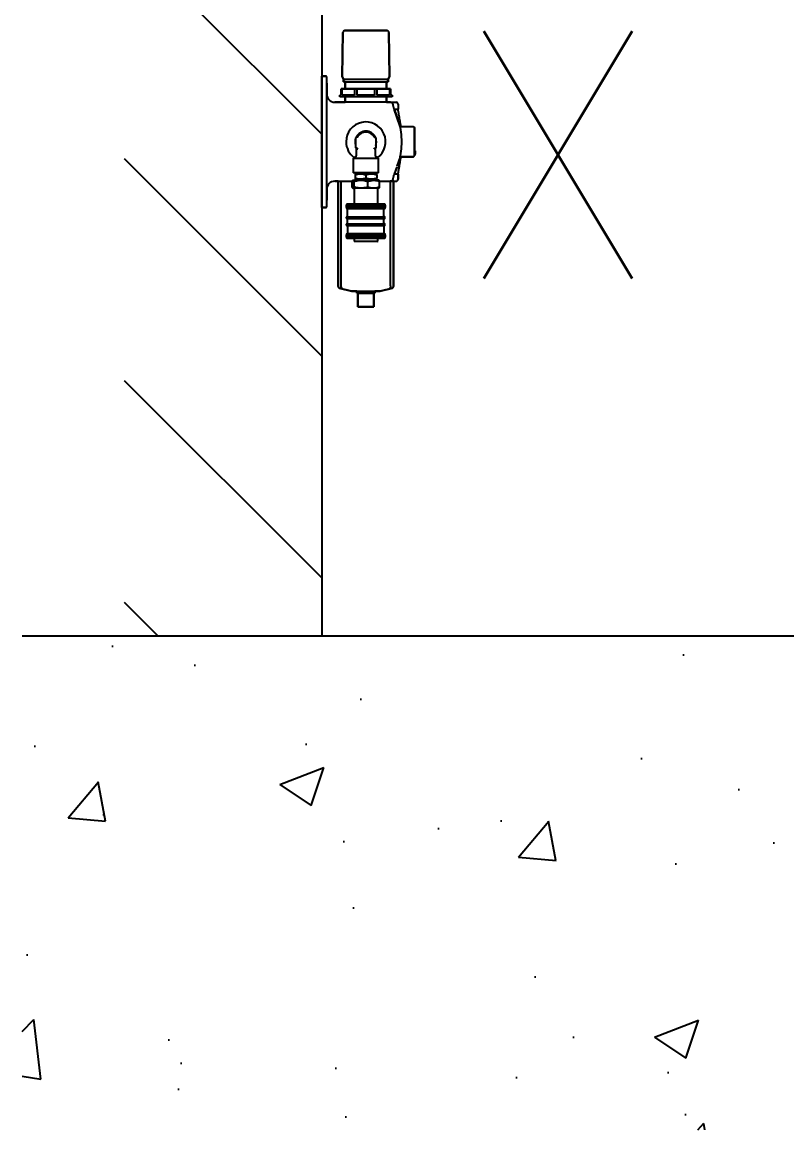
# Model space of a CAD drawing. Header units: inches. Extents: x 16559 to 58559, y 6500 to 36200.
# Drawn here: x 43909 to 44682, y 28974 to 30095 of the extents above; entities that cross this region are included whole.
import ezdxf

# ---------------------------------------------------------------- set-up
doc = ezdxf.new("R2010")
doc.units = ezdxf.units.IN
doc.header["$LTSCALE"] = 300
for name, color, linetype in [('CAPANNONE', 4, 'Continuous'), ('MACCHINA', 40, 'Continuous'), ('TESTI', 3, 'Continuous')]:
    doc.layers.add(name, color=color, linetype=linetype)
doc.styles.get("Standard").update_dxf_attribs({"font": 'romans.shx'})

msp = doc.modelspace()

# ---------------------------------------------------------------- hatches: boundary and pattern name
at = {"layer": 'CAPANNONE'}
h = msp.add_hatch(dxfattribs=at)
h.set_pattern_fill('ANSI31', color=8, scale=50, angle=90)
h.set_pattern_definition([(135, (-8200, 0), (-112.2532, -112.2532), [])])
h.paths.add_polyline_path([(44012.265, 32974.28), (44012.265, 29474.28), (44212.265, 29474.28), (44212.265, 32974.28)])
h = msp.add_hatch(dxfattribs=at)
h.set_pattern_fill('AR-CONC', color=8, scale=2.5)
h.set_pattern_definition([(50, (-8000, 0), (455.4617, -39.8477), [47.625, -523.875]), (355, (-8000, 0), (-88.1086, 477.642), [38.1, -419.1015]), (100.45144, (-7962.04, -3.3), (367.353, 437.7944), [40.475, -445.2256]), (46.1842, (-8000, 127), (677.6976, -105.106), [71.4375, -785.8125]), (96.6356, (-7943.5, 118.24), (593.51, 618.565), [60.7126, -667.839]), (351.1842, (-8000, 127), (593.51, 618.565), [57.15, -628.649]), (21, (-7936.5, 95.25), (379.036, -255.663), [47.625, -523.875]), (326, (-7936.5, 95.25), (154.505, 460.47), [38.1, -419.1]), (71.45144, (-7904.9, 73.94), (533.541, 204.807), [40.475, -445.225]), (37.5, (-8000, 0), (7.7215, 211.3876), [0, -414.02, 0, -425.45, 0, -420.6875]), (7.5, (-8000, 0), (167.04916, 250.4514), [0, -242.57, 0, -404.495, 0, -160.3375]), (327.5, (-8141.6, 0), (338.9765, -14.32186), [0, -158.75, 0, -495.3, 0, -657.225]), (317.5, (-8205.1, 0), (370.323, 63.5662), [0, -206.375, 0, -328.93, 0, -466.725])])
h.paths.add_polyline_path([(49641.528, 29474.28), (43909.165, 29474.28), (43909.165, 28974.28), (49641.528, 28974.28)])

# ---------------------------------------------------------------- linework, layer by layer
at = {"layer": 'CAPANNONE', "color": 1}
msp.add_line((44212.265, 32974.28), (44212.265, 29474.28), dxfattribs=at)
at = {"layer": 'CAPANNONE'}
msp.add_line((43909.165, 29474.28), (49641.528, 29474.28), dxfattribs=at)
at = {"layer": 'MACCHINA', "color": 30}
for p, q in [((44232.763, 30040.15), (44233.543, 30084.815)), ((44233.543, 30084.815), (44232.766, 30040.289)), ((44235.542, 30086.78), (44277.988, 30086.78)), ((44280.765, 30040.289), (44279.988, 30084.815)), ((44279.988, 30084.815), (44280.768, 30040.15)), ((44216.265, 30040.739), (44212.265, 30040.739)), ((44212.265, 30035.591), (44212.265, 30040.739)), ((44212.265, 30035.591), (44212.265, 30040.739)), ((44212.265, 30040.739), (44216.265, 30040.739)), ((44212.265, 30033.301), (44212.265, 30035.591)), ((44212.265, 30033.301), (44212.265, 30035.591)), ((44212.265, 29915.26), (44212.265, 30033.301)), ((44212.265, 29915.26), (44212.265, 30033.301)), ((44217.265, 30033.53), (44217.265, 30033.301)), ((44217.265, 30033.428), (44217.265, 30033.301)), ((44217.265, 29915.26), (44217.265, 30033.301)), ((44217.265, 30033.301), (44217.265, 30022.28)), ((44234.265, 30037.548), (44232.763, 30040.15)), ((44232.832, 30040.03), (44234.265, 30037.548)), ((44234.265, 30037.548), (44234.265, 30034.78)), ((44234.265, 30037.548), (44256.765, 30037.548)), ((44234.265, 30034.78), (44234.265, 30037.548)), ((44234.265, 30034.78), (44279.265, 30034.78)), ((44235.765, 30034.78), (44234.265, 30034.78)), ((44235.765, 30034.78), (44235.765, 30027.78)), ((44235.765, 30027.78), (44235.765, 30034.78)), ((44256.765, 30037.548), (44279.265, 30037.548)), ((44277.765, 30027.78), (44277.765, 30034.78)), ((44279.265, 30034.78), (44277.765, 30034.78)), ((44277.765, 30034.78), (44277.765, 30027.78)), ((44280.768, 30040.15), (44279.265, 30037.548)), ((44279.265, 30037.548), (44280.698, 30040.03)), ((44279.265, 30034.78), (44279.265, 30037.548)), ((44279.265, 30037.548), (44279.265, 30034.78)), ((44230.265, 30021.28), (44230.265, 30019.78)), ((44231.765, 30021.28), (44230.265, 30021.28)), ((44230.265, 30019.78), (44230.265, 30021.28)), ((44230.265, 30021.28), (44231.765, 30021.28)), ((44231.765, 30027.78), (44231.765, 30027.378)), ((44239.088, 30027.78), (44231.765, 30027.78)), ((44231.765, 30027.378), (44231.765, 30027.78)), ((44231.765, 30027.78), (44235.765, 30027.78)), ((44231.765, 30027.378), (44231.765, 30021.28)), ((44232.873, 30027.378), (44231.765, 30027.378)), ((44231.765, 30021.28), (44231.765, 30027.378)), ((44232.873, 30027.378), (44239.088, 30027.78)), ((44232.873, 30021.28), (44232.873, 30027.378)), ((44245.303, 30021.28), (44232.873, 30021.28)), ((44239.088, 30027.78), (44245.303, 30027.378)), ((44256.765, 30027.78), (44239.088, 30027.78)), ((44245.303, 30027.378), (44245.303, 30021.28)), ((44247.976, 30027.378), (44245.303, 30027.378)), ((44247.976, 30027.378), (44256.765, 30027.78)), ((44247.976, 30021.28), (44247.976, 30027.378)), ((44265.555, 30021.28), (44247.976, 30021.28)), ((44256.765, 30027.78), (44265.555, 30027.378)), ((44274.443, 30027.78), (44256.765, 30027.78)), ((44265.555, 30027.378), (44265.555, 30021.28)), ((44268.228, 30027.378), (44265.555, 30027.378)), ((44268.228, 30027.378), (44274.443, 30027.78)), ((44268.228, 30021.28), (44268.228, 30027.378)), ((44280.658, 30021.28), (44268.228, 30021.28)), ((44274.443, 30027.78), (44280.658, 30027.378)), ((44281.765, 30027.78), (44274.443, 30027.78)), ((44277.765, 30027.78), (44281.765, 30027.78)), ((44280.658, 30027.378), (44280.658, 30021.28)), ((44281.765, 30027.378), (44280.658, 30027.378)), ((44281.765, 30027.378), (44281.765, 30027.78)), ((44281.765, 30027.78), (44281.765, 30027.378)), ((44281.765, 30021.28), (44281.765, 30027.378)), ((44281.765, 30027.378), (44281.765, 30021.28)), ((44283.265, 30021.28), (44281.765, 30021.28)), ((44281.765, 30021.28), (44283.265, 30021.28)), ((44283.265, 30019.78), (44283.265, 30021.28)), ((44283.265, 30021.28), (44283.265, 30019.78)), ((44280.703, 30014.28), (44225.265, 30014.28)), ((44225.265, 30014.28), (44235.765, 30014.28)), ((44283.265, 30019.78), (44230.265, 30019.78)), ((44235.765, 30019.78), (44230.265, 30019.78)), ((44235.765, 30019.78), (44235.765, 30014.28)), ((44235.765, 30014.28), (44235.765, 30019.78)), ((44277.765, 30014.28), (44277.765, 30019.78)), ((44283.265, 30019.78), (44277.765, 30019.78)), ((44277.765, 30019.78), (44277.765, 30014.28)), ((44277.765, 30014.28), (44280.703, 30014.28)), ((44280.877, 30014.28), (44281.594, 30014.28)), ((44281.317, 30014.28), (44281.594, 30014.28)), ((44289.265, 30012.28), (44289.265, 30007.28)), ((44289.265, 30012.28), (44289.265, 30007.28)), ((44285.46, 30007.28), (44291.506, 29989.53)), ((44285.46, 30007.28), (44291.239, 29989.915)), ((44291.312, 29989.697), (44285.46, 30007.28)), ((44285.46, 30007.28), (44291.359, 29989.962)), ((44291.283, 29989.53), (44304.765, 29989.53)), ((44292.303, 29989.53), (44304.765, 29989.53)), ((44305.765, 29960.03), (44305.765, 29988.53)), ((44305.765, 29988.53), (44305.765, 29965.03)), ((44246.115, 29974.28), (44246.287, 29976.182)), ((44246.287, 29976.182), (44246.765, 29977.944)), ((44246.765, 29977.28), (44246.765, 29978.28)), ((44246.765, 29968.28), (44246.765, 29977.28)), ((44247.765, 29979.28), (44248.831, 29979.28)), ((44248.955, 29979.334), (44248.86, 29979.157)), ((44264.7, 29979.28), (44265.765, 29979.28)), ((44266.765, 29978.28), (44266.765, 29977.28)), ((44266.765, 29977.28), (44266.765, 29968.28)), ((44246.287, 29972.379), (44246.115, 29974.28)), ((44246.765, 29970.617), (44246.287, 29972.379)), ((44247.015, 29967.202), (44247.015, 29959.858)), ((44248.163, 29967.28), (44247.765, 29967.28)), ((44265.765, 29967.28), (44265.368, 29967.28)), ((44266.515, 29959.858), (44266.515, 29967.202)), ((44306.565, 29965.03), (44305.765, 29965.03)), ((44305.765, 29965.03), (44306.565, 29965.03)), ((44306.565, 29965.03), (44306.565, 29961.53)), ((44306.565, 29961.53), (44306.565, 29964.53)), ((44246.515, 29958.992), (44244.015, 29957.548)), ((44244.015, 29957.548), (44244.015, 29942.78)), ((44244.015, 29957.548), (44269.515, 29957.548)), ((44269.515, 29957.548), (44267.015, 29958.992)), ((44269.515, 29942.78), (44269.515, 29957.548)), ((44291.367, 29959.03), (44288.2, 29949.514)), ((44291.506, 29959.03), (44288.238, 29949.436)), ((44291.283, 29959.03), (44304.765, 29959.03)), ((44304.765, 29959.03), (44292.303, 29959.03)), ((44306.565, 29961.03), (44305.765, 29961.03)), ((44306.565, 29961.03), (44305.765, 29961.03)), ((44305.765, 29961.03), (44305.765, 29960.03)), ((44269.515, 29942.78), (44244.015, 29942.78)), ((44246.218, 29942.78), (44246.19, 29941.973)), ((44267.341, 29941.973), (44267.313, 29942.78)), ((44288.046, 29948.873), (44285.46, 29941.28)), ((44287.925, 29948.686), (44285.46, 29941.28)), ((44225.265, 29934.28), (44242.965, 29934.28)), ((44228.765, 29934.28), (44225.265, 29934.28)), ((44228.765, 29934.28), (44228.765, 29827.649)), ((44228.765, 29827.649), (44228.765, 29934.28)), ((44231.765, 29828.48), (44231.765, 29934.28)), ((44242.87, 29928.441), (44242.87, 29934.119)), ((44243.765, 29935.28), (44243.611, 29935.191)), ((44243.645, 29935.133), (44243.885, 29935.28)), ((44243.885, 29935.28), (44243.765, 29935.28)), ((44243.885, 29935.28), (44251.847, 29935.28)), ((44244.9, 29928.441), (44244.9, 29934.119)), ((44245.765, 29941.78), (44251.265, 29941.78)), ((44245.765, 29940.798), (44245.765, 29937.263)), ((44245.765, 29936.28), (44251.265, 29936.28)), ((44246.19, 29936.087), (44246.218, 29935.28)), ((44251.265, 29941.78), (44262.265, 29941.78)), ((44251.265, 29936.28), (44262.265, 29936.28)), ((44264.728, 29935.28), (44251.847, 29935.28)), ((44256.765, 29940.798), (44256.765, 29937.263)), ((44258.795, 29928.441), (44258.795, 29934.119)), ((44262.265, 29941.78), (44267.765, 29941.78)), ((44267.765, 29936.28), (44262.265, 29936.28)), ((44269.765, 29935.28), (44264.728, 29935.28)), ((44267.313, 29935.28), (44267.341, 29936.087)), ((44267.765, 29940.798), (44267.765, 29937.263)), ((44269.92, 29935.191), (44269.765, 29935.28)), ((44270.566, 29934.28), (44280.703, 29934.28)), ((44270.661, 29928.441), (44270.661, 29934.119)), ((44281.765, 29828.48), (44281.765, 29934.28)), ((44281.765, 29934.28), (44281.765, 29934.159)), ((44284.765, 29827.649), (44284.765, 29934.28)), ((44284.765, 29934.28), (44284.765, 29827.649)), ((44289.265, 29936.28), (44289.265, 29941.28)), ((44289.265, 29941.279), (44289.265, 29936.28)), ((44217.265, 29926.28), (44217.265, 29915.26)), ((44243.619, 29927.365), (44243.765, 29927.28)), ((44243.885, 29927.28), (44243.765, 29927.28)), ((44251.847, 29927.28), (44243.885, 29927.28)), ((44244.765, 29926.78), (44244.765, 29911.28)), ((44264.728, 29927.28), (44251.847, 29927.28)), ((44269.765, 29927.28), (44264.728, 29927.28)), ((44268.765, 29911.28), (44268.765, 29926.78)), ((44269.765, 29927.28), (44269.911, 29927.365)), ((44212.265, 29912.97), (44212.265, 29915.26)), ((44212.265, 29912.97), (44212.265, 29915.26)), ((44212.265, 29907.822), (44212.265, 29912.97)), ((44212.265, 29907.822), (44212.265, 29912.97)), ((44217.265, 29915.26), (44217.265, 29915.03)), ((44217.265, 29915.26), (44217.265, 29915.03)), ((44237.493, 29911.28), (44236.765, 29909.28)), ((44236.765, 29909.28), (44236.765, 29908.28)), ((44275.279, 29909.28), (44236.765, 29909.28)), ((44236.765, 29908.28), (44237.493, 29906.28)), ((44236.765, 29908.28), (44275.279, 29908.28)), ((44237.493, 29911.28), (44274.605, 29911.28)), ((44274.605, 29911.28), (44276.037, 29911.28)), ((44276.765, 29909.28), (44275.279, 29909.28)), ((44275.279, 29908.28), (44276.765, 29908.28)), ((44276.765, 29909.28), (44276.037, 29911.28)), ((44276.037, 29906.28), (44276.765, 29908.28)), ((44276.765, 29908.28), (44276.765, 29909.28)), ((44212.265, 29907.822), (44216.265, 29907.822)), ((44216.265, 29907.822), (44212.265, 29907.822)), ((44236.942, 29897.78), (44236.942, 29896.78)), ((44237.442, 29898.28), (44274.03, 29898.28)), ((44238.258, 29906.28), (44237.493, 29906.28)), ((44237.942, 29905.783), (44237.942, 29898.28)), ((44276.037, 29906.28), (44238.258, 29906.28)), ((44274.03, 29898.28), (44275.442, 29898.28)), ((44274.942, 29898.28), (44274.942, 29905.78)), ((44275.942, 29896.78), (44275.942, 29897.78)), ((44236.942, 29890.78), (44236.942, 29889.78)), ((44274.03, 29896.28), (44237.442, 29896.28)), ((44237.442, 29891.28), (44274.03, 29891.28)), ((44274.03, 29889.28), (44237.442, 29889.28)), ((44237.942, 29896.28), (44237.942, 29891.28)), ((44238.265, 29889.28), (44238.265, 29881.78)), ((44275.442, 29896.28), (44274.03, 29896.28)), ((44274.03, 29891.28), (44275.442, 29891.28)), ((44275.442, 29889.28), (44274.03, 29889.28)), ((44274.942, 29891.28), (44274.942, 29896.28)), ((44275.265, 29881.78), (44275.265, 29889.28)), ((44275.942, 29889.78), (44275.942, 29890.78)), ((44237.493, 29881.28), (44236.765, 29879.28)), ((44236.765, 29879.28), (44236.765, 29878.28)), ((44275.279, 29879.28), (44236.765, 29879.28)), ((44236.765, 29878.28), (44237.493, 29876.28)), ((44236.765, 29878.28), (44275.279, 29878.28)), ((44237.493, 29881.28), (44274.605, 29881.28)), ((44274.605, 29876.28), (44237.493, 29876.28)), ((44244.765, 29876.28), (44244.765, 29873.78)), ((44268.765, 29873.78), (44268.765, 29876.28)), ((44274.605, 29881.28), (44276.037, 29881.28)), ((44276.037, 29876.28), (44274.605, 29876.28)), ((44276.765, 29879.28), (44275.279, 29879.28)), ((44275.279, 29878.28), (44276.765, 29878.28)), ((44276.765, 29879.28), (44276.037, 29881.28)), ((44276.037, 29876.28), (44276.765, 29878.28)), ((44276.765, 29878.28), (44276.765, 29879.28)), ((44244.765, 29873.78), (44245.265, 29873.28)), ((44244.765, 29873.78), (44267.874, 29873.78)), ((44267.411, 29873.28), (44245.265, 29873.28)), ((44268.265, 29873.28), (44267.411, 29873.28)), ((44267.874, 29873.78), (44268.765, 29873.78)), ((44268.265, 29873.28), (44268.765, 29873.78)), ((44229.877, 29826.2), (44242.265, 29822.88)), ((44242.265, 29822.88), (44229.877, 29826.2)), ((44231.765, 29827.694), (44231.765, 29828.48)), ((44231.766, 29827.649), (44231.765, 29827.694)), ((44242.265, 29822.88), (44271.265, 29822.88)), ((44247.765, 29822.88), (44242.265, 29822.88)), ((44247.765, 29822.88), (44247.765, 29821.13)), ((44247.765, 29821.13), (44247.765, 29822.88)), ((44247.765, 29821.13), (44265.765, 29821.13)), ((44248.765, 29821.13), (44247.765, 29821.13)), ((44248.765, 29821.13), (44248.765, 29807.13)), ((44248.765, 29807.13), (44248.765, 29821.13)), ((44264.765, 29807.13), (44264.765, 29821.13)), ((44265.765, 29821.13), (44264.765, 29821.13)), ((44264.765, 29821.13), (44264.765, 29807.13)), ((44265.765, 29821.13), (44265.765, 29822.88)), ((44271.265, 29822.88), (44265.765, 29822.88)), ((44265.765, 29822.88), (44265.765, 29821.13)), ((44271.265, 29822.88), (44283.654, 29826.2)), ((44283.654, 29826.2), (44271.265, 29822.88)), ((44281.765, 29828.48), (44281.765, 29827.694)), ((44281.765, 29827.694), (44281.765, 29827.649)), ((44248.765, 29807.13), (44264.765, 29807.13)), ((44264.765, 29807.13), (44248.765, 29807.13))]:
    msp.add_line(p, q, dxfattribs=at)
for centre, radius, start, end in [((44235.542, 30084.78), 2, 90, 179), ((44235.542, 30084.78), 2, 90.000854, 179), ((44277.988, 30084.78), 2, 1, 90), ((44277.988, 30084.78), 2, 1, 90.000854), ((44216.265, 30039.739), 1, 0, 90), ((44216.265, 30039.739), 1, 0, 90), ((44233.265, 30040.28), 0.5, 179, 210), ((44280.265, 30040.28), 0.5, 330, 1), ((44225.265, 30022.28), 8, 180, 270), ((44225.265, 30022.28), 8, 180, 270), ((44144.265, 29974.28), 145, 13.155003, 15.410588), ((44287.265, 30012.28), 2, 0, 90), ((44287.265, 30012.28), 2, 0, 90), ((44256.765, 29974.28), 20, 306.060671, 180), ((44247.765, 29978.28), 1, 90, 180), ((44256.765, 29974.28), 10.65, 27.311079, 152.688921), ((44248.282, 29979.48), 0.2, 270, 328.492305), ((44256.765, 29974.28), 9.75, 31.507695, 148.492305), ((44265.248, 29979.48), 0.2, 211.507695, 270), ((44265.765, 29978.28), 1, 0, 90), ((44256.765, 29974.28), 10.65, 339.878818, 20.121182), ((44256.765, 29974.28), 20, 180, 233.939329), ((44247.765, 29968.28), 1, 180, 270), ((44247.765, 29967.942), 1, 179.973378, 218.808064), ((44265.765, 29968.28), 1, 270, 0), ((44265.986, 29967.111), 0.19, 102.244011, 183.399709), ((44265.765, 29967.942), 1, 321.214763, 0.026622), ((44246.015, 29959.858), 1, 300, 0), ((44267.515, 29959.858), 1, 180, 240), ((44304.526, 29960.256), 1.145, 282.065621, 315.4872), ((44304.526, 29960.256), 1.145, 282.120211, 315.4872), ((44304.54, 29960.27), 1.145, 314.511875, 347.901946), ((44304.54, 29960.27), 1.145, 314.511875, 347.936137), ((44245.99, 29941.98), 0.2, 270, 358), ((44267.541, 29941.98), 0.2, 182, 270), ((44225.265, 29926.28), 8, 90, 180), ((44225.265, 29926.28), 8, 90, 180), ((44245.99, 29936.08), 0.2, 2, 90), ((44267.541, 29936.08), 0.2, 90, 178), ((44144.265, 29974.28), 145, 344.589412, 346.844997), ((44287.265, 29936.28), 2, 270, 0), ((44287.265, 29936.28), 2, 270, 0), ((44244.265, 29926.78), 0.5, 0, 90), ((44269.265, 29926.78), 0.5, 90, 180), ((44216.265, 29908.822), 1, 270, 0), ((44216.265, 29908.822), 1, 270, 0), ((44237.442, 29897.78), 0.5, 90, 180), ((44275.442, 29905.78), 0.5, 90, 180), ((44275.442, 29897.78), 0.5, 0, 90), ((44237.442, 29896.78), 0.5, 180, 270), ((44237.442, 29890.78), 0.5, 90, 180), ((44237.442, 29889.78), 0.5, 180, 270), ((44275.442, 29896.78), 0.5, 270, 0), ((44275.442, 29890.78), 0.5, 0, 90), ((44275.442, 29889.78), 0.5, 270, 0), ((44237.765, 29881.78), 0.5, 270, 0), ((44275.765, 29881.78), 0.5, 180, 270), ((44230.265, 29827.649), 1.5, 180, 255), ((44230.265, 29827.649), 1.5, 180, 255), ((44283.265, 29827.649), 1.5, 285, 0), ((44283.265, 29827.649), 1.5, 285, 0)]:
    msp.add_arc(centre, radius, start, end, dxfattribs=at)
for points, knots in [([(44256.765, 30086.78), (44255.471, 30086.78), (44252.805, 30086.78), (44249.537, 30086.78), (44246.986, 30086.78), (44244.49, 30086.78), (44241.652, 30086.78), (44238.892, 30086.78), (44236.934, 30086.78), (44235.753, 30086.78), (44235.611, 30086.78), (44235.542, 30086.78)], [0, 0, 0, 0, 0.11649679, 0.2399717, 0.30436629, 0.36874506, 0.50008256, 0.63142006, 0.7600283, 0.88350321, 1, 1, 1, 1]), ([(44277.988, 30086.78), (44277.92, 30086.78), (44277.779, 30086.78), (44276.799, 30086.78), (44275.643, 30086.78), (44274.184, 30086.78), (44271.879, 30086.78), (44268.485, 30086.78), (44264.682, 30086.78), (44260.726, 30086.78), (44258.06, 30086.78), (44256.765, 30086.78)], [0, 0, 0, 0, 0.11649679, 0.2399717, 0.30436629, 0.36874506, 0.50008256, 0.63142006, 0.7600283, 0.88350321, 1, 1, 1, 1]), ([(44217.265, 30035.133), (44217.265, 30035.783), (44217.265, 30037.107), (44217.265, 30038.58), (44217.265, 30039.559), (44217.265, 30039.68), (44217.265, 30039.739)], [0, 0, 0, 0, 0.24525794, 0.5, 0.75474206, 1, 1, 1, 1]), ([(44280.991, 30014.28), (44280.978, 30014.28), (44280.95, 30014.28), (44280.879, 30014.28), (44280.795, 30014.28), (44280.734, 30014.28), (44280.703, 30014.28)], [0, 0, 0, 0, 0.25072204, 0.49919847, 0.7483797, 1, 1, 1, 1]), ([(44283.051, 30013.14), (44282.995, 30013.297), (44282.883, 30013.611), (44282.535, 30013.981), (44282.093, 30014.232), (44281.761, 30014.264), (44281.595, 30014.28)], [0, 0, 0, 0, 0.24995414, 0.49992873, 0.74976452, 1, 1, 1, 1]), ([(44281.919, 30014.28), (44281.973, 30014.28), (44282.097, 30014.28), (44282.114, 30014.28), (44282.124, 30014.28)], [0, 0, 0, 0, 0.43784829, 1, 1, 1, 1]), ([(44282.124, 30014.28), (44282.879, 30014.28), (44284.405, 30014.28), (44286.015, 30014.28), (44287.072, 30014.28), (44287.201, 30014.28), (44287.265, 30014.28)], [0, 0, 0, 0, 0.24723083, 0.5, 0.75276917, 1, 1, 1, 1]), ([(44292.303, 29989.53), (44292.118, 29990.61), (44291.738, 29992.83), (44291.189, 29996.041), (44290.682, 29999), (44290.284, 30001.328), (44290.006, 30002.954), (44289.865, 30003.776), (44289.733, 30004.546), (44289.607, 30005.28), (44289.499, 30005.902), (44289.418, 30006.371), (44289.356, 30006.728), (44289.313, 30006.985), (44289.28, 30007.192), (44289.265, 30007.28)], [0, 0, 0, 0, 0.11435293, 0.23497882, 0.33717821, 0.43373035, 0.48256499, 0.50709897, 0.53363314, 0.59740556, 0.67687302, 0.76708215, 0.85874159, 0.94027563, 1, 1, 1, 1]), ([(44291.283, 29989.53), (44291.274, 29989.526), (44291.255, 29989.519), (44291.233, 29989.439), (44291.226, 29989.255), (44291.251, 29988.921), (44291.296, 29988.662), (44291.318, 29988.53)], [0, 0, 0, 0, 0.12844402, 0.25471269, 0.50042813, 0.74682956, 1, 1, 1, 1]), ([(44291.318, 29988.53), (44291.798, 29985.38), (44292.758, 29979.081), (44292.759, 29969.48), (44291.799, 29963.181), (44291.318, 29960.03)], [0, 0, 0, 0, 0.3333818, 0.6666131, 1, 1, 1, 1]), ([(44246.765, 29968.071), (44246.765, 29968.034), (44246.765, 29967.986), (44246.765, 29968.176), (44246.765, 29968.233), (44246.765, 29968.28)], [0, 0, 0, 0, 0.34326559, 0.44784604, 1, 1, 1, 1]), ([(44247.734, 29967.1), (44247.408, 29967.149), (44246.994, 29967.212), (44247.051, 29967.203), (44247.063, 29967.202)], [0, 0, 0, 0, 0.78896448, 1, 1, 1, 1]), ([(44248.163, 29967.28), (44248.197, 29967.277), (44248.239, 29967.273), (44248.276, 29967.255), (44248.282, 29967.252)], [0, 0, 0, 0, 0.82654435, 1, 1, 1, 1]), ([(44248.282, 29967.252), (44248.306, 29967.237), (44248.362, 29967.203), (44248.416, 29967.141), (44248.444, 29967.098), (44248.453, 29967.081), (44248.453, 29967.08)], [0, 0, 0, 0, 0.31497946, 0.72873402, 0.98939272, 1, 1, 1, 1]), ([(44265.078, 29967.08), (44265.078, 29967.081), (44265.087, 29967.098), (44265.115, 29967.141), (44265.169, 29967.203), (44265.225, 29967.237), (44265.248, 29967.252)], [0, 0, 0, 0, 0.01060728, 0.27126598, 0.68502054, 1, 1, 1, 1]), ([(44265.248, 29967.252), (44265.281, 29967.264), (44265.32, 29967.279), (44265.361, 29967.28), (44265.368, 29967.28)], [0, 0, 0, 0, 0.82822327, 1, 1, 1, 1]), ([(44266.468, 29967.202), (44266.478, 29967.203), (44266.489, 29967.205), (44266.321, 29967.181), (44266.047, 29967.139), (44265.796, 29967.1)], [0, 0, 0, 0, 0.31148348, 0.3699207, 1, 1, 1, 1]), ([(44265.946, 29967.297), (44266.134, 29967.313), (44266.498, 29967.345), (44266.512, 29967.336), (44266.52, 29967.332)], [0, 0, 0, 0, 0.51803026, 1, 1, 1, 1]), ([(44266.765, 29968.28), (44266.765, 29968.277), (44266.765, 29968.264), (44266.765, 29968.051), (44266.765, 29968.063), (44266.765, 29968.071)], [0, 0, 0, 0, 0.14193298, 0.47186766, 1, 1, 1, 1]), ([(44289.266, 29941.28), (44289.298, 29941.469), (44289.366, 29941.873), (44289.585, 29943.148), (44289.861, 29944.763), (44290.253, 29947.051), (44290.736, 29949.876), (44291.291, 29953.116), (44291.814, 29956.171), (44292.154, 29958.158), (44292.321, 29959.137)], [0, 0, 0, 0, 0.08342539, 0.17798784, 0.26885994, 0.3600731, 0.53610624, 0.6980646, 0.85120683, 1, 1, 1, 1]), ([(44291.318, 29960.03), (44291.306, 29959.963), (44291.282, 29959.83), (44291.248, 29959.58), (44291.225, 29959.305), (44291.233, 29959.122), (44291.255, 29959.042), (44291.274, 29959.034), (44291.283, 29959.03)], [0, 0, 0, 0, 0.13027295, 0.25711259, 0.50015646, 0.74538115, 0.87155321, 1, 1, 1, 1]), ([(44304.765, 29959.03), (44304.765, 29959.036), (44304.765, 29959.042), (44304.765, 29959.132), (44304.765, 29959.146)], [0, 0, 0, 0, 0.84553384, 1, 1, 1, 1]), ([(44305.649, 29960.03), (44305.663, 29960.03), (44305.753, 29960.03), (44305.76, 29960.03), (44305.765, 29960.03)], [0, 0, 0, 0, 0.15579645, 1, 1, 1, 1]), ([(44242.87, 29934.119), (44243.034, 29934.488), (44243.198, 29934.858), (44243.368, 29934.962), (44243.368, 29934.962)], [0, 0, 0, 0, 0.99823153, 1, 1, 1, 1]), ([(44243.885, 29935.28), (44243.909, 29935.279), (44244.091, 29935.268), (44244.434, 29935.015), (44244.744, 29934.42), (44244.9, 29934.119)], [0, 0, 0, 0, 0.07010053, 0.53078985, 1, 1, 1, 1]), ([(44244.9, 29934.119), (44245.388, 29934.264), (44246.76, 29934.67), (44249.075, 29935.161), (44250.919, 29935.24), (44251.847, 29935.28)], [0, 0, 0, 0, 0.21559658, 0.60523058, 1, 1, 1, 1]), ([(44245.765, 29940.798), (44246.659, 29941.072), (44248.461, 29941.627), (44250.325, 29941.729), (44251.265, 29941.78)], [0, 0, 0, 0, 0.49545796, 1, 1, 1, 1]), ([(44245.765, 29941.78), (44245.765, 29941.77), (44245.765, 29941.741), (44245.765, 29941.446), (44245.765, 29941.015), (44245.765, 29940.798)], [0, 0, 0, 0, 0.21349055, 0.60438237, 1, 1, 1, 1]), ([(44251.265, 29936.28), (44251.135, 29936.282), (44250.148, 29936.29), (44248.286, 29936.505), (44246.611, 29937.009), (44245.765, 29937.263)], [0, 0, 0, 0, 0.07009623, 0.53078763, 1, 1, 1, 1]), ([(44245.765, 29937.263), (44245.765, 29937.048), (44245.765, 29936.616), (44245.765, 29936.32), (44245.765, 29936.291), (44245.765, 29936.28)], [0, 0, 0, 0, 0.39127379, 0.78650899, 1, 1, 1, 1]), ([(44251.265, 29941.78), (44251.396, 29941.779), (44252.383, 29941.77), (44254.245, 29941.556), (44255.92, 29941.052), (44256.765, 29940.798)], [0, 0, 0, 0, 0.07009623, 0.53078763, 1, 1, 1, 1]), ([(44256.765, 29937.263), (44255.872, 29936.988), (44254.069, 29936.434), (44252.206, 29936.332), (44251.265, 29936.28)], [0, 0, 0, 0, 0.49545796, 1, 1, 1, 1]), ([(44251.847, 29935.28), (44252.401, 29935.266), (44253.848, 29935.227), (44256.183, 29934.865), (44257.921, 29934.369), (44258.795, 29934.119)], [0, 0, 0, 0, 0.23546319, 0.61559354, 1, 1, 1, 1]), ([(44256.765, 29940.798), (44257.659, 29941.072), (44259.461, 29941.627), (44261.325, 29941.729), (44262.265, 29941.78)], [0, 0, 0, 0, 0.49545796, 1, 1, 1, 1]), ([(44262.265, 29936.28), (44262.135, 29936.282), (44261.148, 29936.29), (44259.286, 29936.505), (44257.611, 29937.009), (44256.765, 29937.263)], [0, 0, 0, 0, 0.07009623, 0.53078763, 1, 1, 1, 1]), ([(44258.795, 29934.119), (44259.758, 29934.444), (44261.703, 29935.099), (44263.714, 29935.219), (44264.728, 29935.28)], [0, 0, 0, 0, 0.49545796, 1, 1, 1, 1]), ([(44262.265, 29941.78), (44262.396, 29941.779), (44263.383, 29941.77), (44265.245, 29941.556), (44266.92, 29941.052), (44267.765, 29940.798)], [0, 0, 0, 0, 0.07009623, 0.53078763, 1, 1, 1, 1]), ([(44267.765, 29937.263), (44266.872, 29936.988), (44265.069, 29936.434), (44263.206, 29936.332), (44262.265, 29936.28)], [0, 0, 0, 0, 0.49545796, 1, 1, 1, 1]), ([(44264.728, 29935.28), (44264.869, 29935.279), (44265.934, 29935.268), (44267.941, 29935.015), (44269.749, 29934.42), (44270.661, 29934.119)], [0, 0, 0, 0, 0.070100527, 0.530789851, 1, 1, 1, 1]), ([(44267.765, 29940.798), (44267.765, 29941.013), (44267.765, 29941.444), (44267.765, 29941.741), (44267.765, 29941.77), (44267.765, 29941.78)], [0, 0, 0, 0, 0.39127379, 0.78650899, 1, 1, 1, 1]), ([(44267.765, 29936.28), (44267.765, 29936.291), (44267.765, 29936.32), (44267.765, 29936.615), (44267.765, 29937.046), (44267.765, 29937.263)], [0, 0, 0, 0, 0.21349055, 0.60438237, 1, 1, 1, 1]), ([(44270.661, 29934.119), (44270.496, 29934.457), (44270.242, 29934.98), (44269.979, 29935.093), (44269.886, 29935.133)], [0, 0, 0, 0, 0.64659594, 1, 1, 1, 1]), ([(44280.703, 29934.28), (44280.734, 29934.28), (44280.795, 29934.28), (44280.879, 29934.28), (44280.95, 29934.28), (44280.978, 29934.28), (44280.991, 29934.28)], [0, 0, 0, 0, 0.25324652, 0.49930359, 0.7512327, 1, 1, 1, 1]), ([(44281.594, 29934.28), (44281.594, 29934.28), (44281.687, 29934.28), (44281.502, 29934.28), (44281.317, 29934.28)], [0, 0, 0, 0, 0.00288528, 1, 1, 1, 1]), ([(44281.595, 29934.28), (44281.761, 29934.297), (44282.093, 29934.329), (44282.535, 29934.58), (44282.883, 29934.949), (44282.995, 29935.263), (44283.051, 29935.421)], [0, 0, 0, 0, 0.25023542, 0.50007119, 0.7500458, 1, 1, 1, 1]), ([(44281.92, 29934.28), (44281.973, 29934.28), (44282.096, 29934.28), (44282.114, 29934.28), (44282.124, 29934.28)], [0, 0, 0, 0, 0.431016, 1, 1, 1, 1]), ([(44282.124, 29934.28), (44282.879, 29934.28), (44284.405, 29934.28), (44286.015, 29934.28), (44287.072, 29934.28), (44287.201, 29934.28), (44287.265, 29934.28)], [0, 0, 0, 0, 0.24723083, 0.5, 0.75276917, 1, 1, 1, 1]), ([(44243.885, 29927.28), (44243.861, 29927.282), (44243.679, 29927.292), (44243.335, 29927.546), (44243.026, 29928.141), (44242.87, 29928.441)], [0, 0, 0, 0, 0.07010053, 0.53078985, 1, 1, 1, 1]), ([(44244.9, 29928.441), (44244.735, 29928.117), (44244.402, 29927.462), (44244.058, 29927.341), (44243.885, 29927.28)], [0, 0, 0, 0, 0.49545796, 1, 1, 1, 1]), ([(44251.847, 29927.28), (44250.932, 29927.319), (44249.088, 29927.398), (44246.772, 29927.887), (44245.388, 29928.297), (44244.9, 29928.441)], [0, 0, 0, 0, 0.389293692, 0.784403946, 1, 1, 1, 1]), ([(44258.795, 29928.441), (44257.93, 29928.194), (44256.192, 29927.697), (44253.857, 29927.334), (44252.401, 29927.295), (44251.847, 29927.28)], [0, 0, 0, 0, 0.3804716, 0.76453639, 1, 1, 1, 1]), ([(44264.728, 29927.28), (44264.587, 29927.282), (44263.522, 29927.292), (44261.514, 29927.546), (44259.707, 29928.141), (44258.795, 29928.441)], [0, 0, 0, 0, 0.07010053, 0.53078985, 1, 1, 1, 1]), ([(44270.661, 29928.441), (44269.697, 29928.117), (44267.753, 29927.462), (44265.742, 29927.341), (44264.728, 29927.28)], [0, 0, 0, 0, 0.49545796, 1, 1, 1, 1]), ([(44269.886, 29927.409), (44269.988, 29927.465), (44270.251, 29927.608), (44270.505, 29928.125), (44270.661, 29928.441)], [0, 0, 0, 0, 0.38776716, 1, 1, 1, 1]), ([(44217.265, 29908.822), (44217.265, 29908.881), (44217.265, 29909.002), (44217.265, 29909.981), (44217.265, 29911.454), (44217.265, 29912.778), (44217.265, 29913.428)], [0, 0, 0, 0, 0.24525794, 0.5, 0.75474206, 1, 1, 1, 1]), ([(44237.549, 29906.271), (44237.566, 29906.267), (44237.618, 29906.255), (44237.725, 29906.205), (44237.84, 29906.103), (44237.929, 29905.95), (44237.939, 29905.833), (44237.944, 29905.773)], [0, 0, 0, 0, 0.08293988, 0.25759384, 0.4984771, 0.74114174, 1, 1, 1, 1]), ([(44232.921, 29826.2), (44232.749, 29826.265), (44232.441, 29826.381), (44232.077, 29826.735), (44231.827, 29827.156), (44231.786, 29827.488), (44231.766, 29827.649)], [0, 0, 0, 0, 0.27944215, 0.50077197, 0.75843849, 1, 1, 1, 1]), ([(44281.765, 29827.649), (44281.745, 29827.488), (44281.704, 29827.156), (44281.454, 29826.735), (44281.089, 29826.381), (44280.782, 29826.265), (44280.61, 29826.2)], [0, 0, 0, 0, 0.24155161, 0.49922804, 0.72054148, 1, 1, 1, 1])]:
    msp.add_open_spline(points, degree=3, knots=knots, dxfattribs=at)
for points in [[(44217.265, 30033.301), (44217.265, 30033.619), (44217.265, 30034.257), (44217.265, 30034.841), (44217.265, 30035.133)], [(44282.124, 30014.28), (44282.341, 30014.26), (44282.776, 30014.219), (44283.355, 30013.897), (44283.82, 30013.424), (44283.975, 30013.016), (44284.052, 30012.812)], [(44285.46, 30007.28), (44286.002, 30007.28), (44287.085, 30007.28), (44287.795, 30007.28), (44288.15, 30007.28)], [(44288.15, 30007.28), (44288.474, 30007.28), (44289.123, 30007.28), (44289.218, 30007.28), (44289.265, 30007.28)], [(44304.765, 29989.53), (44304.896, 29989.515), (44305.159, 29989.485), (44305.489, 29989.254), (44305.72, 29988.923), (44305.75, 29988.661), (44305.765, 29988.53)], [(44306.565, 29965.03), (44306.565, 29965.023), (44306.565, 29965.008), (44306.565, 29964.892), (44306.565, 29964.727), (44306.565, 29964.596), (44306.565, 29964.53)], [(44306.565, 29961.03), (44306.565, 29961.038), (44306.565, 29961.053), (44306.565, 29961.169), (44306.565, 29961.334), (44306.565, 29961.465), (44306.565, 29961.53)], [(44284.052, 29935.749), (44283.975, 29935.545), (44283.82, 29935.137), (44283.355, 29934.664), (44282.776, 29934.342), (44282.341, 29934.301), (44282.124, 29934.28)], [(44288.15, 29941.28), (44287.795, 29941.28), (44287.085, 29941.28), (44286.002, 29941.28), (44285.46, 29941.28)], [(44289.265, 29941.28), (44289.218, 29941.28), (44289.123, 29941.28), (44288.474, 29941.28), (44288.15, 29941.28)], [(44217.265, 29913.428), (44217.265, 29913.72), (44217.265, 29914.304), (44217.265, 29914.941), (44217.265, 29915.26)]]:
    msp.add_open_spline(points, degree=3, dxfattribs=at)

# ---------------------------------------------------------------- texts
at = {"layer": 'TESTI', "linetype": 'Continuous', "insert": (44451.015, 29836.01), "char_height": 250, "width": 4.547473508864641e-12, "attachment_point": 8}
msp.add_mtext('\\pxqc;X', dxfattribs=at)

doc.saveas('drawing.dxf')
